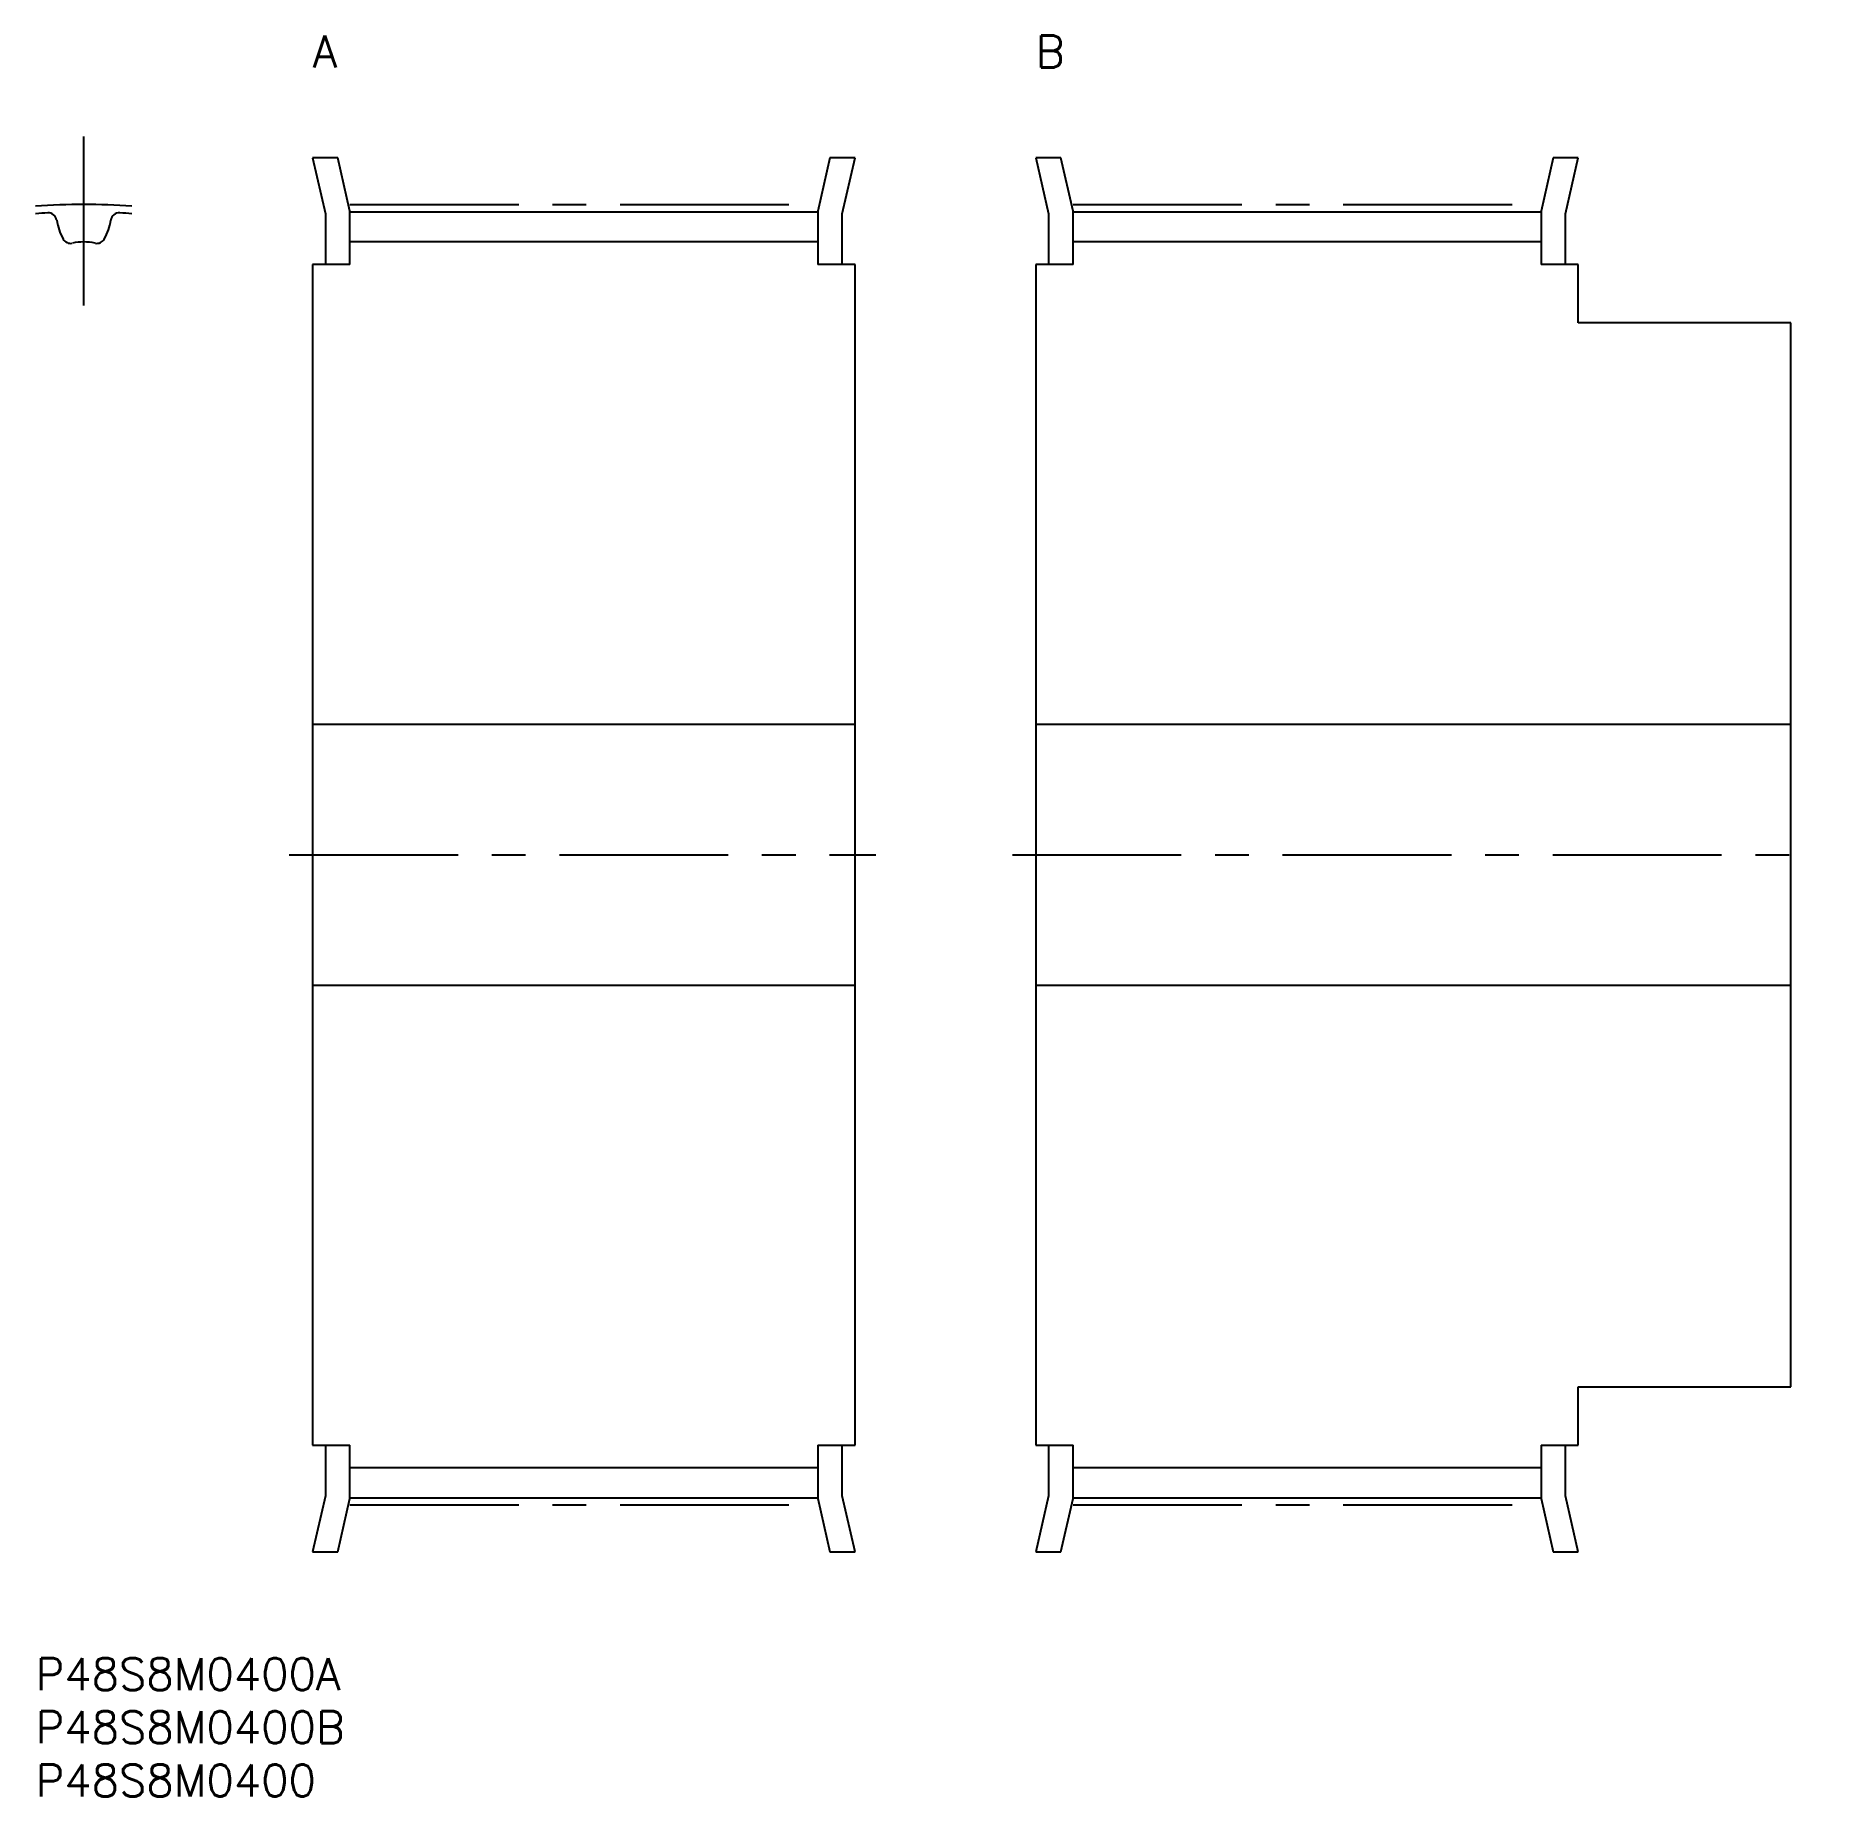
# Model space of a CAD drawing. Extents: x 0 to 167, y -13 to 152.
import ezdxf

# ---------------------------------------------------------------- set-up
doc = ezdxf.new("R2010")
doc.units = 0
doc.header["$LTSCALE"] = 0.5
doc.linetypes.add('CENTER', pattern=[50.8, 31.75, -6.35, 6.35, -6.35])
for name, color, linetype in [('MSM_CENTER', 1, 'CENTER'), ('MSM_CONTINUOUS', 7, 'CONTINUOUS'), ('MSM_PART_NUMBER', 7, 'CONTINUOUS')]:
    doc.layers.add(name, color=color, linetype=linetype)
doc.styles.get("Standard").update_dxf_attribs({"font": 'txt.shx', "height": 3, "bigfont": 'bigfont.shx'})

# ---------------------------------------------------------------- blocks, each defined once
blk = doc.blocks.new('*U31')
at = {"layer": 'MSM_PART_NUMBER'}
blk.add_text('P48S8M0400A', height=3, dxfattribs=at).set_placement((0, -3))
blk = doc.blocks.new('*U32')
at = {"layer": 'MSM_PART_NUMBER'}
blk.add_text('P48S8M0400B', height=3, dxfattribs=at).set_placement((0, -8))
blk = doc.blocks.new('*U33')
at = {"layer": 'MSM_PART_NUMBER'}
blk.add_text('P48S8M0400', height=3, dxfattribs=at).set_placement((0, -13))
blk = doc.blocks.new('*U34')
at = {"layer": 'MSM_PART_NUMBER'}
blk.add_text('A', height=3, dxfattribs=at).set_placement((26.05, 149.5))
blk = doc.blocks.new('*U35')
at = {"layer": 'MSM_PART_NUMBER'}
blk.add_text('B', height=3, dxfattribs=at).set_placement((94.05, 149.5))

msp = doc.modelspace()

# ---------------------------------------------------------------- linework, layer by layer
at = {"layer": 'MSM_CENTER'}
for p, q in [((4.53, 127.13), (4.53, 144.28)), ((29.55, 136.61), (73.55, 136.61)), ((97.55, 136.61), (141.55, 136.61)), ((23.85, 75.5), (79, 75.5)), ((91.85, 75.5), (167.25, 75.5)), ((29.55, 14.39), (73.55, 14.39)), ((97.55, 14.39), (141.55, 14.39))]:
    msp.add_line(p, q, dxfattribs=at)
msp.add_arc((4.53, 75.5), 61.12, 85.7526, 94.2474, dxfattribs=at)
at = {"layer": 'MSM_CONTINUOUS'}
for p, q in [((28.41, 141), (26.05, 141)), ((26.05, 141), (27.25, 135.74)), ((29.55, 136), (28.41, 141)), ((74.69, 141), (73.55, 136)), ((77.05, 141), (74.69, 141)), ((75.85, 135.74), (77.05, 141)), ((96.41, 141), (94.05, 141)), ((94.05, 141), (95.25, 135.74)), ((97.55, 136), (96.41, 141)), ((142.69, 141), (141.55, 136)), ((145.05, 141), (142.69, 141)), ((143.85, 135.74), (145.05, 141)), ((27.25, 135.74), (27.25, 131)), ((29.55, 131), (29.55, 136)), ((29.55, 135.93), (73.55, 135.93)), ((73.55, 136), (73.55, 131)), ((75.85, 131), (75.85, 135.74)), ((95.25, 135.74), (95.25, 131)), ((97.55, 131), (97.55, 136)), ((97.55, 135.93), (141.55, 135.93)), ((141.55, 136), (141.55, 131)), ((143.85, 131), (143.85, 135.74)), ((73.55, 133.1), (29.55, 133.1)), ((141.55, 133.1), (97.55, 133.1)), ((26.05, 131), (26.05, 20)), ((29.55, 131), (26.05, 131)), ((77.05, 131), (73.55, 131)), ((77.05, 20), (77.05, 131)), ((94.05, 131), (94.05, 20)), ((97.55, 131), (94.05, 131)), ((145.05, 131), (141.55, 131)), ((145.05, 125.5), (145.05, 131)), ((165.05, 125.5), (145.05, 125.5)), ((165.05, 25.5), (165.05, 125.5)), ((77.05, 87.75), (26.05, 87.75)), ((165.05, 87.75), (94.05, 87.75)), ((26.05, 63.25), (77.05, 63.25)), ((94.05, 63.25), (165.05, 63.25)), ((145.05, 20), (145.05, 25.5)), ((145.05, 25.5), (165.05, 25.5)), ((26.05, 20), (29.55, 20)), ((27.25, 20), (27.25, 15.26)), ((29.55, 15), (29.55, 20)), ((73.55, 20), (73.55, 15)), ((73.55, 20), (77.05, 20)), ((75.85, 15.26), (75.85, 20)), ((94.05, 20), (97.55, 20)), ((95.25, 20), (95.25, 15.26)), ((97.55, 15), (97.55, 20)), ((141.55, 20), (141.55, 15)), ((141.55, 20), (145.05, 20)), ((143.85, 15.26), (143.85, 20)), ((29.55, 17.9), (73.55, 17.9)), ((97.55, 17.9), (141.55, 17.9)), ((27.25, 15.26), (26.05, 10)), ((29.55, 15.07), (73.55, 15.07)), ((77.05, 10), (75.85, 15.26)), ((95.25, 15.26), (94.05, 10)), ((97.55, 15.07), (141.55, 15.07)), ((145.05, 10), (143.85, 15.26)), ((28.41, 10), (29.55, 15)), ((73.55, 15), (74.69, 10)), ((96.41, 10), (97.55, 15)), ((141.55, 15), (142.69, 10)), ((26.05, 10), (28.41, 10)), ((74.69, 10), (77.05, 10)), ((94.05, 10), (96.41, 10)), ((142.69, 10), (145.05, 10))]:
    msp.add_line(p, q, dxfattribs=at)
for centre, radius, start, end in [((4.53, 75.5), 60.43, 93.2043, 94.2957), ((1.19, 135.04), 0.8, 8.5615, 93.2043), ((7.86, 135.04), 0.8, 86.7957, 171.4385), ((4.53, 75.5), 60.43, 85.7043, 86.7957), ((7.13, 135.93), 5.2, 188.5615, 209.3753), ((1.93, 135.93), 5.2, 330.6247, 351.4385), ((3.29, 133.77), 0.8, 209.3753, 281.8712), ((4.53, 127.9), 5.2, 78.1288, 101.8712), ((5.76, 133.77), 0.8, 258.1288, 330.6247)]:
    msp.add_arc(centre, radius, start, end, dxfattribs=at)

# ---------------------------------------------------------------- block references
for name in ['*U34', '*U35', '*U31', '*U32', '*U33']:
    msp.add_blockref(name, (0, 0), dxfattribs=at)

doc.saveas('drawing.dxf')
